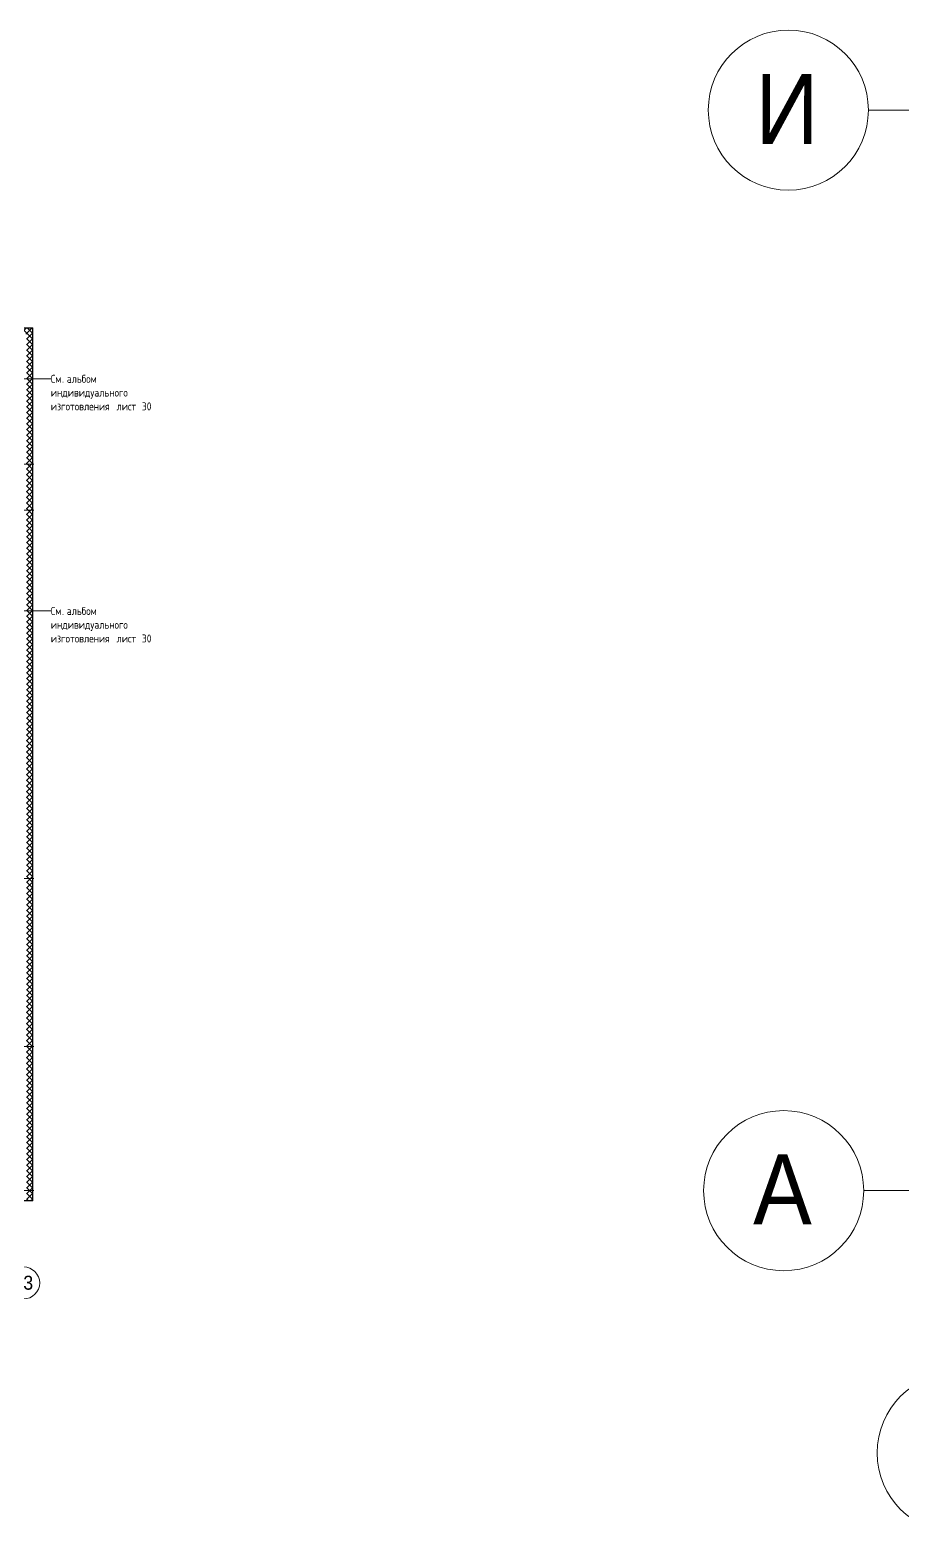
# Model space of a CAD drawing. Header units: millimetres. Extents: x 81663 to 277412, y -8553 to 29000.
# Drawn here: x 125169 to 146981, y -8553 to 29000 of the extents above; entities that cross this region are included whole.
import ezdxf

# ---------------------------------------------------------------- set-up
doc = ezdxf.new("R2010")
doc.units = ezdxf.units.MM
for name, color, linetype, lineweight in [('A-WALL', 7, 'Continuous', 9), ('Оси', 7, 'Continuous', 9), ('Оси-1', 7, 'Continuous', 20)]:
    doc.layers.add(name, color=color, linetype=linetype, lineweight=lineweight)
for name, color, linetype, lineweight, true_color in [('A-WALL-FNSH-1', 7, 'Continuous', 13, 0x3c3c3c), ('A-WALL-FNSH-2', 7, 'Continuous', 9, 0x3c3c3c), ('G-ANNO-TEXT-2', 7, 'Continuous', 9, 0x3c3c3c)]:
    doc.layers.add(name, color=color, linetype=linetype, lineweight=lineweight, true_color=true_color)
doc.styles.add('Arial', font='arial.ttf', dxfattribs={"width": 0.9, "height": 350})
doc.styles.add('Arial_1', font='arial.ttf', dxfattribs={"width": 0.9, "height": 1750})
doc.styles.add('GOST Common_3', font='GOST_Common.ttf', dxfattribs={"width": 0.9, "height": 200})
pattern_1 = [(45, (0, 0), (-70.71068, 70.71068), []), (135, (0, 0), (-70.71068, -70.71068), [])]

# ---------------------------------------------------------------- blocks, each defined once
blk = doc.blocks.new('Ось сетки - D8-29747960-План потолков с обозначением видов отделки и геометрии 2 этажа в осях 23-33')
at = {"layer": 'Оси-1'}
for start, end in [(360, 180), (180, 360)]:
    blk.add_arc((0, 0), 4, start, end, dxfattribs=at)
blk = doc.blocks.new('Ось сетки - D8-29747960-2_5_3_птичка')
at = {"layer": 'Оси-1'}
for start, end in [(360, 180), (180, 360)]:
    blk.add_arc((0, 0), 4, start, end, dxfattribs=at)

msp = doc.modelspace()

# ---------------------------------------------------------------- hatches: boundary and pattern name
at = {"layer": 'A-WALL'}
h = msp.add_hatch(dxfattribs=at)
h.set_pattern_fill('FP_2', color=256, style=0, pattern_type=2)
h.set_pattern_definition(pattern_1)
h.paths.add_polyline_path([(125080, 21400), (125230, 21400), (125230, 21550), (96610, 21550), (96610, 21400), (123364.4, 21400)])
h.paths.add_polyline_path([(93060, 21400), (93310, 21400), (93310, 21550), (93060, 21550)])
h = msp.add_hatch(dxfattribs=at)
h.set_pattern_fill('FP_2', color=256, style=0, pattern_type=2)
h.set_pattern_definition(pattern_1)
h.paths.add_polyline_path([(125230, -250), (125230, 21400), (125080, 21400), (125080, -250)])

# ---------------------------------------------------------------- linework, layer by layer
for p, q in [((125230, 21550), (96610, 21550)), ((125230, -250), (125230, 21550)), ((89210, -250), (125230, -250))]:
    msp.add_line(p, q, dxfattribs=at)
at = {"layer": 'A-WALL-FNSH-1'}
for p, q in [((125233, 21553), (96610, 21553)), ((125233, -253), (125233, 21553)), ((89207, -253), (125233, -253))]:
    msp.add_line(p, q, dxfattribs=at)
at = {"layer": 'A-WALL-FNSH-2'}
for p, q in [((125238, 21558), (96610, 21558)), ((125238, -258), (125238, 21558)), ((89202, -258), (125238, -258))]:
    msp.add_line(p, q, dxfattribs=at)
at = {"layer": 'G-ANNO-TEXT-2'}
for p, q in [((120611.8, 20284.8), (125688, 20284.8)), ((120611.8, 14484.8), (125688, 14484.8))]:
    msp.add_line(p, q, dxfattribs=at)
at = {"layer": 'Оси'}
for p, q in [((146117.2, 27000), (158617.2, 27000)), ((122760, 18150), (125260, 18150)), ((122760, 17000), (125260, 17000)), ((122760, 7800), (125260, 7800)), ((122760, 3600), (125260, 3600)), ((122760, 0), (125260, 0)), ((146000.7, 0), (158500.7, 0))]:
    msp.add_line(p, q, dxfattribs=at)

# ---------------------------------------------------------------- block references
at = {"layer": 'Оси-1', "xscale": 499.9999999999995, "yscale": 499.9999999999995, "zscale": 499.9999999999995, "rotation": 269.9999999999994}
for p in [(144117.2, 27000), (144000.7, 0)]:
    msp.add_blockref('Ось сетки - D8-29747960-2_5_3_птичка', p, dxfattribs=at)
at = {"layer": 'Оси-1'}
for name, p, xscale, yscale, zscale in [('Ось сетки - D8-29747960-План потолков с обозначением видов отделки и геометрии 2 этажа в осях 23-33', (125010, -2306.3), 99.99999999999993, 99.99999999999993, 99.99999999999993), ('Ось сетки - D8-29747960-2_5_3_птичка', (148338.2, -6552.8), 499.9999999999995, 499.9999999999995, 499.9999999999995)]:
    msp.add_blockref(name, p, dxfattribs=dict(at, xscale=xscale, yscale=yscale, zscale=zscale))

# ---------------------------------------------------------------- texts
at = {"layer": 'G-ANNO-TEXT-2', "char_height": 200, "attachment_point": 1, "style": 'GOST Common_3'}
for s, insert, width in [('См', (125688, 20384.8), 339.114), ('альбом', (126086.9, 20384.8), 988.481), ('\\fGOST Common|b0|i0|c204|p34|;\\W.9; ', (126902.4, 20384.8), 79.367), ('индивидуального', (125688, 20040.9), 2395.442), ('. ', (125967.8, 20384.8), 144.304), ('\\fGOST Common|b0|i0|c204|p34|;\\W.9; ', (127664.4, 20040.9), 79.367), ('изготовления', (125688, 19696.9), 1912.025), ('\\fGOST Common|b0|i0|c204|p34|;\\W.9; ', (127265.6, 19696.9), 79.367), ('лист', (127331.1, 19696.9), 634.937), (' 30', (127854.9, 19696.9), 389.62), ('См', (125688, 14584.8), 339.114), ('. ', (125967.8, 14584.8), 144.304), ('альбом', (126086.9, 14584.8), 988.481), ('\\fGOST Common|b0|i0|c204|p34|;\\W.9; ', (126902.4, 14584.8), 79.367), ('индивидуального', (125688, 14240.9), 2395.442), ('\\fGOST Common|b0|i0|c204|p34|;\\W.9; ', (127265.6, 13896.9), 79.367), ('\\fGOST Common|b0|i0|c204|p34|;\\W.9; ', (127664.4, 14240.9), 79.367), (' 30', (127854.9, 13896.9), 389.62), ('изготовления', (125688, 13896.9), 1912.025), ('лист', (127331.1, 13896.9), 634.937)]:
    msp.add_mtext(s, dxfattribs=dict(at, insert=insert, width=width))
at = {"layer": 'Оси', "attachment_point": 1}
for s, insert, char_height, width, style in [('\\fArial|b0|i0|c204|p34|;\\W.9;И', (143294.8, 27905.2), 1750, 1948.101, 'Arial_1'), ('\\fArial|b0|i0|c204|p34|;\\W.9;А', (143236.8, 905.2), 1750, 1803.797, 'Arial_1'), ('33', (124757.4, -2125.6), 350, 606.076, 'Arial')]:
    msp.add_mtext(s, dxfattribs=dict(at, insert=insert, char_height=char_height, width=width, style=style))

doc.saveas('drawing.dxf')
